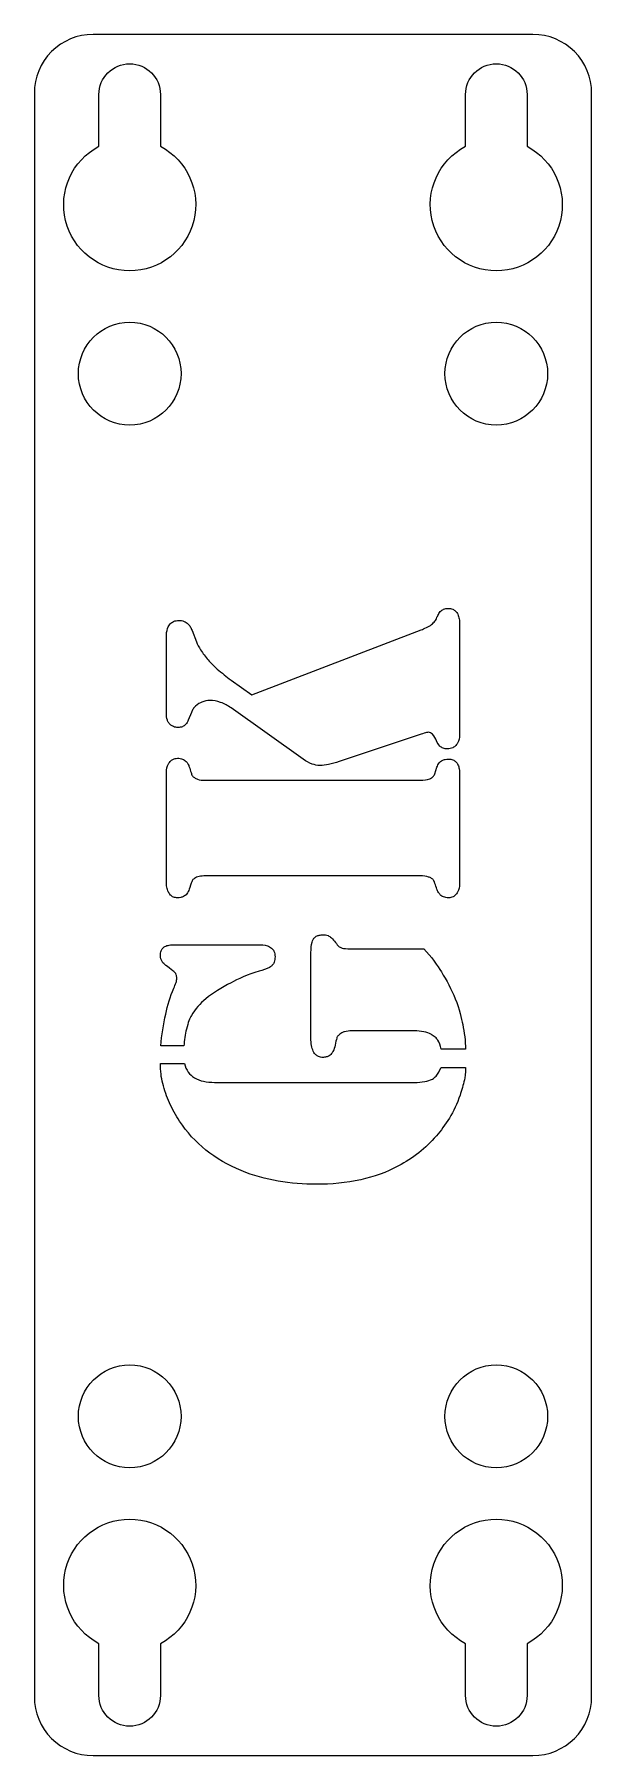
# Model space of a CAD drawing. Header units: millimetres. Extents: x -19 to 19, y -59 to 59.
import ezdxf

# ---------------------------------------------------------------- set-up
doc = ezdxf.new("R2010")
doc.units = ezdxf.units.MM

msp = doc.modelspace()

# ---------------------------------------------------------------- linework, layer by layer
for p, q in [((-10, 12.4), (-10, 17.6)), ((-8.25, 18.02), (-7.95, 17.24)), ((10, 18.4), (10, 11.04)), ((-8.28, 12.43), (-8.51, 11.91)), ((-0.66, 9.24), (-5.59, 12.74)), ((7.38, 10.95), (1.79, 9.08)), ((-10, 0.9), (-10, 8.21)), ((8.3, 8.25), (8.45, 8.7)), ((10, 8.21), (10, 0.9)), ((-7.33, 7.81), (7.33, 7.81)), ((7.33, 1.3), (-7.33, 1.3)), ((-9.41, -3.39), (-3.72, -3.39)), ((-0.14, -9.76), (-0.14, -3.91)), ((2.55, -3.66), (7.55, -3.66)), ((6.93, -9.25), (2.64, -9.25)), ((-8.8, -10.28), (-10.38, -10.28)), ((10.4, -10.5), (8.73, -10.5)), ((-10.4, -11.48), (-8.77, -11.48)), ((-6.72, -12.76), (6.93, -12.76)), ((8.73, -11.74), (10.4, -11.74))]:
    msp.add_line(p, q)
for points in [[(-19, 54.6), (-19, -54.6, 0.414214), (-15, -58.6), (15, -58.6, 0.414214), (19, -54.6), (19, 54.6, 0.414214), (15, 58.6), (-15, 58.6, 0.414214)], [(-14.6, 54.5, -1), (-10.4, 54.5), (-10.4, 50.98, -4.038071), (-14.6, 50.98)], [(14.6, 54.5), (14.6, 50.98, -4.038071), (10.4, 50.98), (10.4, 54.5, -1)], [(-10.4, -54.5, -1), (-14.6, -54.5), (-14.6, -50.98, -4.038071), (-10.4, -50.98)], [(10.4, -54.5), (10.4, -50.98, -4.038071), (14.6, -50.98), (14.6, -54.5, -1)]]:
    msp.add_lwpolyline(points, format="xyb", close=True)
msp.add_lwpolyline([(-5.59, 14.64), (-4.18, 13.63), (7.38, 18.06)])
for centre in [(-12.5, 35.5), (12.5, 35.5), (-12.5, -35.5), (12.5, -35.5)]:
    msp.add_circle(centre, 3.5)
for points, knots in [([(7.38, 18.06), (7.58, 18.13), (7.88, 18.26), (8.17, 18.48), (8.24, 18.56), (8.37, 18.72), (8.42, 18.81), (8.45, 18.91)], [0, 0, 0, 0, 0.0638687, 0.0638687, 0.088293, 0.088293, 0.1131023, 0.1131023, 0.1131023, 0.1131023]), ([(8.45, 18.91), (8.5, 18.99), (8.54, 19.08), (8.62, 19.21), (8.65, 19.27), (8.68, 19.31)], [0, 0, 0, 0, 0.0272411, 0.0272411, 0.0442034, 0.0442034, 0.0442034, 0.0442034]), ([(8.68, 19.31), (8.75, 19.37), (8.82, 19.42), (9.01, 19.5), (9.11, 19.51), (9.22, 19.51)], [0, 0, 0, 0, 0.02770366, 0.02770366, 0.05988728, 0.05988728, 0.05988728, 0.05988728]), ([(9.22, 19.51), (9.32, 19.51), (9.43, 19.5), (9.6, 19.43), (9.67, 19.39), (9.79, 19.27), (9.84, 19.2), (9.92, 19.02), (9.95, 18.91), (9.99, 18.67), (10, 18.54), (10, 18.4)], [0, 0, 0, 0, 0.0313625, 0.0313625, 0.056012, 0.056012, 0.0819122, 0.0819122, 0.1143951, 0.1143951, 0.1543573, 0.1543573, 0.1543573, 0.1543573]), ([(-10, 17.6), (-10, 17.79), (-9.98, 17.98), (-9.86, 18.29), (-9.8, 18.39), (-9.67, 18.53), (-9.6, 18.58), (-9.45, 18.65), (-9.39, 18.67), (-9.27, 18.69), (-9.2, 18.7), (-9.13, 18.7)], [0, 0, 0, 0, 0.0554365, 0.0554365, 0.0989306, 0.0989306, 0.1438621, 0.1438621, 0.1730489, 0.1730489, 0.2048144, 0.2048144, 0.2048144, 0.2048144]), ([(-9.13, 18.7), (-9.01, 18.7), (-8.9, 18.68), (-8.69, 18.59), (-8.6, 18.53), (-8.47, 18.4), (-8.42, 18.34), (-8.32, 18.19), (-8.28, 18.11), (-8.25, 18.02)], [0, 0, 0, 0, 0.0355526, 0.0355526, 0.0673468, 0.0673468, 0.0920223, 0.0920223, 0.1198263, 0.1198263, 0.1198263, 0.1198263]), ([(-7.95, 17.24), (-7.88, 17.05), (-7.77, 16.86), (-7.51, 16.46), (-7.33, 16.22), (-7.15, 16.01)], [0, 0, 0, 0, 0.0602129, 0.0602129, 0.1438935, 0.1438935, 0.1438935, 0.1438935]), ([(-7.15, 16.01), (-6.97, 15.79), (-6.74, 15.57), (-6.23, 15.13), (-5.9, 14.87), (-5.59, 14.64)], [0, 0, 0, 0, 0.0849577, 0.0849577, 0.2029622, 0.2029622, 0.2029622, 0.2029622]), ([(-7.03, 13.25), (-7.22, 13.25), (-7.41, 13.21), (-7.7, 13.09), (-7.87, 13), (-8.07, 12.79), (-8.13, 12.73), (-8.22, 12.59), (-8.25, 12.51), (-8.28, 12.43)], [0, 0, 0, 0, 0.0572507, 0.0572507, 0.0943879, 0.0943879, 0.1092167, 0.1092167, 0.1243123, 0.1243123, 0.1243123, 0.1243123]), ([(-5.59, 12.74), (-5.81, 12.9), (-6.04, 13.03), (-6.54, 13.2), (-6.78, 13.25), (-7.03, 13.25)], [0, 0, 0, 0, 0.0806948, 0.0806948, 0.1561587, 0.1561587, 0.1561587, 0.1561587]), ([(-9.84, 11.72), (-9.88, 11.77), (-9.91, 11.84), (-9.98, 12.05), (-10, 12.22), (-10, 12.4)], [0, 0, 0, 0, 0.02061079, 0.02061079, 0.06651499, 0.06651499, 0.06651499, 0.06651499]), ([(-8.51, 11.91), (-8.55, 11.8), (-8.61, 11.7), (-8.76, 11.55), (-8.83, 11.5), (-8.95, 11.44), (-9, 11.43), (-9.1, 11.41), (-9.15, 11.41), (-9.2, 11.41)], [0, 0, 0, 0, 0.0355255, 0.0355255, 0.06168318, 0.06168318, 0.07638554, 0.07638554, 0.09204721, 0.09204721, 0.09204721, 0.09204721]), ([(-9.2, 11.41), (-9.31, 11.41), (-9.41, 11.42), (-9.58, 11.49), (-9.63, 11.53), (-9.75, 11.61), (-9.8, 11.66), (-9.84, 11.72)], [0, 0, 0, 0, 0.03228026, 0.03228026, 0.05268317, 0.05268317, 0.07446187, 0.07446187, 0.07446187, 0.07446187]), ([(7.85, 11.08), (7.82, 11.08), (7.78, 11.07), (7.65, 11.04), (7.5, 11), (7.38, 10.95)], [0, 0, 0, 0, 0.00836267, 0.00836267, 0.03441667, 0.03441667, 0.03441667, 0.03441667]), ([(8.42, 10.49), (8.35, 10.65), (8.28, 10.82), (8.11, 10.98), (8.07, 11.01), (7.96, 11.06), (7.91, 11.07), (7.85, 11.08)], [0, 0, 0, 0, 0.05329889, 0.05329889, 0.06974902, 0.06974902, 0.08727068, 0.08727068, 0.08727068, 0.08727068]), ([(10, 11.04), (10, 10.85), (9.98, 10.66), (9.87, 10.34), (9.8, 10.25), (9.68, 10.12), (9.61, 10.06), (9.47, 10), (9.41, 9.98), (9.29, 9.95), (9.22, 9.95), (9.15, 9.95)], [0, 0, 0, 0, 0.0561238, 0.0561238, 0.0998001, 0.0998001, 0.1457137, 0.1457137, 0.1767762, 0.1767762, 0.2107857, 0.2107857, 0.2107857, 0.2107857]), ([(9.15, 9.95), (9.06, 9.95), (8.96, 9.96), (8.79, 10.03), (8.72, 10.08), (8.56, 10.24), (8.48, 10.36), (8.42, 10.49)], [0, 0, 0, 0, 0.02826128, 0.02826128, 0.05508478, 0.05508478, 0.09642487, 0.09642487, 0.09642487, 0.09642487]), ([(-10, 8.21), (-10, 8.4), (-9.98, 8.61), (-9.87, 8.93), (-9.8, 9.02), (-9.69, 9.15), (-9.63, 9.2), (-9.5, 9.26), (-9.45, 9.28), (-9.35, 9.3), (-9.29, 9.31), (-9.24, 9.31)], [0, 0, 0, 0, 0.0576931, 0.0576931, 0.1011474, 0.1011474, 0.1432089, 0.1432089, 0.169274, 0.169274, 0.1972058, 0.1972058, 0.1972058, 0.1972058]), ([(-9.24, 9.31), (-9.12, 9.31), (-9, 9.29), (-8.8, 9.21), (-8.72, 9.16), (-8.61, 9.05), (-8.57, 8.99), (-8.49, 8.86), (-8.46, 8.79), (-8.44, 8.72)], [0, 0, 0, 0, 0.0356513, 0.0356513, 0.0636162, 0.0636162, 0.0846351, 0.0846351, 0.107935, 0.107935, 0.107935, 0.107935]), ([(-8.44, 8.72), (-8.4, 8.6), (-8.35, 8.45), (-8.29, 8.26), (-8.27, 8.17), (-8.19, 8.07), (-8.14, 8.03), (-8.07, 7.99)], [0, 0, 0, 0, 0.03649749, 0.03649749, 0.0598389, 0.0598389, 0.07567782, 0.07567782, 0.07567782, 0.07567782]), ([(0.47, 8.82), (0.29, 8.82), (0.11, 8.86), (-0.27, 8.99), (-0.47, 9.11), (-0.66, 9.24)], [0, 0, 0, 0, 0.0541622, 0.0541622, 0.1218054, 0.1218054, 0.1218054, 0.1218054]), ([(1.79, 9.08), (1.55, 9), (1.31, 8.93), (0.87, 8.85), (0.67, 8.82), (0.47, 8.82)], [0, 0, 0, 0, 0.0738061, 0.0738061, 0.1333226, 0.1333226, 0.1333226, 0.1333226]), ([(7.33, 7.81), (7.56, 7.81), (7.78, 7.84), (8.04, 7.94), (8.11, 7.99), (8.2, 8.08), (8.23, 8.11), (8.27, 8.17), (8.29, 8.21), (8.3, 8.25)], [0, 0, 0, 0, 0.0713249, 0.0713249, 0.1045431, 0.1045431, 0.1195769, 0.1195769, 0.134642, 0.134642, 0.134642, 0.134642]), ([(8.45, 8.7), (8.49, 8.8), (8.54, 8.91), (8.66, 9.06), (8.73, 9.12), (8.87, 9.19), (8.94, 9.22), (9.08, 9.25), (9.16, 9.25), (9.24, 9.25)], [0, 0, 0, 0, 0.0336018, 0.0336018, 0.0602425, 0.0602425, 0.0810879, 0.0810879, 0.1043483, 0.1043483, 0.1043483, 0.1043483]), ([(9.24, 9.25), (9.34, 9.25), (9.45, 9.24), (9.62, 9.17), (9.68, 9.13), (9.8, 9.01), (9.85, 8.94), (9.93, 8.78), (9.95, 8.68), (9.99, 8.46), (10, 8.33), (10, 8.21)], [0, 0, 0, 0, 0.0313844, 0.0313844, 0.0555306, 0.0555306, 0.0804908, 0.0804908, 0.1105254, 0.1105254, 0.1471491, 0.1471491, 0.1471491, 0.1471491]), ([(-8.07, 7.99), (-8.02, 7.94), (-7.95, 7.91), (-7.72, 7.83), (-7.52, 7.81), (-7.33, 7.81)], [0, 0, 0, 0, 0.0218125, 0.0218125, 0.0730854, 0.0730854, 0.0730854, 0.0730854]), ([(-7.33, 1.3), (-7.47, 1.3), (-7.63, 1.29), (-7.83, 1.25), (-7.89, 1.23), (-7.99, 1.18), (-8.03, 1.16), (-8.07, 1.13)], [0, 0, 0, 0, 0.04381224, 0.04381224, 0.06136584, 0.06136584, 0.0765121, 0.0765121, 0.0765121, 0.0765121]), ([(8.07, 1.13), (8.02, 1.17), (7.95, 1.2), (7.72, 1.28), (7.52, 1.3), (7.33, 1.3)], [0, 0, 0, 0, 0.0218125, 0.0218125, 0.0730854, 0.0730854, 0.0730854, 0.0730854]), ([(-9.24, -0.19), (-9.33, -0.19), (-9.43, -0.18), (-9.59, -0.11), (-9.66, -0.06), (-9.78, 0.06), (-9.83, 0.14), (-9.92, 0.31), (-9.95, 0.42), (-9.99, 0.65), (-10, 0.78), (-10, 0.9)], [0, 0, 0, 0, 0.0286645, 0.0286645, 0.0531132, 0.0531132, 0.080712, 0.080712, 0.1125982, 0.1125982, 0.1504253, 0.1504253, 0.1504253, 0.1504253]), ([(-8.44, 0.4), (-8.48, 0.28), (-8.53, 0.17), (-8.67, 0), (-8.74, -0.06), (-8.88, -0.13), (-8.95, -0.15), (-9.09, -0.18), (-9.16, -0.19), (-9.24, -0.19)], [0, 0, 0, 0, 0.0369209, 0.0369209, 0.0650115, 0.0650115, 0.0854309, 0.0854309, 0.1078856, 0.1078856, 0.1078856, 0.1078856]), ([(-8.07, 1.13), (-8.13, 1.1), (-8.18, 1.06), (-8.24, 0.99), (-8.25, 0.96), (-8.31, 0.79), (-8.39, 0.54), (-8.44, 0.4)], [0, 0, 0, 0, 0.0186049, 0.0186049, 0.03206037, 0.03206037, 0.06006279, 0.06006279, 0.06006279, 0.06006279]), ([(8.45, 0.4), (8.41, 0.52), (8.36, 0.67), (8.25, 0.96), (8.24, 0.98), (8.19, 1.05), (8.14, 1.09), (8.07, 1.13)], [0, 0, 0, 0, 0.036862, 0.036862, 0.0911013, 0.0911013, 0.1899857, 0.1899857, 0.1899857, 0.1899857]), ([(9.24, -0.19), (9.12, -0.19), (9.01, -0.17), (8.82, -0.1), (8.74, -0.05), (8.63, 0.07), (8.58, 0.12), (8.51, 0.25), (8.48, 0.32), (8.45, 0.4)], [0, 0, 0, 0, 0.0342656, 0.0342656, 0.0617254, 0.0617254, 0.0828681, 0.0828681, 0.1064393, 0.1064393, 0.1064393, 0.1064393]), ([(10, 0.9), (10, 0.71), (9.98, 0.51), (9.87, 0.19), (9.8, 0.09), (9.69, -0.04), (9.63, -0.09), (9.5, -0.15), (9.45, -0.16), (9.35, -0.19), (9.29, -0.19), (9.24, -0.19)], [0, 0, 0, 0, 0.0576931, 0.0576931, 0.1011474, 0.1011474, 0.1432089, 0.1432089, 0.169274, 0.169274, 0.1972058, 0.1972058, 0.1972058, 0.1972058]), ([(-10.4, -4.13), (-10.4, -4.02), (-10.39, -3.9), (-10.33, -3.73), (-10.29, -3.67), (-10.21, -3.58), (-10.16, -3.54), (-10.01, -3.46), (-9.91, -3.43), (-9.68, -3.39), (-9.54, -3.39), (-9.41, -3.39)], [0, 0, 0, 0, 0.0337531, 0.0337531, 0.0549409, 0.0549409, 0.0705027, 0.0705027, 0.0905937, 0.0905937, 0.1183804, 0.1183804, 0.1183804, 0.1183804]), ([(-3.72, -3.39), (-3.52, -3.39), (-3.3, -3.4), (-3.01, -3.5), (-2.91, -3.55), (-2.76, -3.68), (-2.71, -3.74), (-2.64, -3.88), (-2.62, -3.94), (-2.59, -4.06), (-2.59, -4.13), (-2.59, -4.2)], [0, 0, 0, 0, 0.0592682, 0.0592682, 0.0922695, 0.0922695, 0.1179538, 0.1179538, 0.1365686, 0.1365686, 0.1570892, 0.1570892, 0.1570892, 0.1570892]), ([(-0.14, -3.91), (-0.14, -3.66), (-0.12, -3.41), (-0.02, -3.07), (0.03, -2.99), (0.11, -2.89), (0.16, -2.85), (0.29, -2.77), (0.36, -2.75), (0.51, -2.72), (0.59, -2.71), (0.68, -2.71)], [0, 0, 0, 0, 0.0738812, 0.0738812, 0.1214889, 0.1214889, 0.1805188, 0.1805188, 0.2394077, 0.2394077, 0.3080688, 0.3080688, 0.3080688, 0.3080688]), ([(0.68, -2.71), (0.8, -2.71), (0.92, -2.72), (1.1, -2.8), (1.18, -2.84), (1.36, -3.01), (1.45, -3.12), (1.53, -3.23)], [0, 0, 0, 0, 0.03567532, 0.03567532, 0.06019047, 0.06019047, 0.08732216, 0.08732216, 0.08732216, 0.08732216]), ([(1.53, -3.23), (1.61, -3.34), (1.7, -3.45), (1.86, -3.58), (1.92, -3.6), (2.11, -3.65), (2.32, -3.66), (2.55, -3.66)], [0, 0, 0, 0, 0.0420512, 0.0420512, 0.0706946, 0.0706946, 0.1353751, 0.1353751, 0.1353751, 0.1353751]), ([(-10.03, -4.79), (-10.13, -4.72), (-10.22, -4.64), (-10.32, -4.47), (-10.35, -4.41), (-10.39, -4.27), (-10.4, -4.2), (-10.4, -4.13)], [0, 0, 0, 0, 0.03649529, 0.03649529, 0.05747069, 0.05747069, 0.07894176, 0.07894176, 0.07894176, 0.07894176]), ([(-2.59, -4.2), (-2.59, -4.33), (-2.6, -4.46), (-2.67, -4.65), (-2.72, -4.73), (-2.81, -4.82), (-2.86, -4.88), (-3.17, -5.04), (-3.43, -5.13), (-3.68, -5.19)], [0, 0, 0, 0, 0.0378262, 0.0378262, 0.0627465, 0.0627465, 0.0779904, 0.0779904, 0.1046213, 0.1046213, 0.1046213, 0.1046213]), ([(7.55, -3.66), (8.08, -4.19), (8.51, -4.84), (9.11, -5.81), (9.45, -6.43), (9.7, -7.07)], [0, 0, 0, 0, 0.2237206, 0.2237206, 0.5562984, 0.5562984, 0.5562984, 0.5562984]), ([(-9.29, -5.66), (-9.29, -5.58), (-9.3, -5.5), (-9.34, -5.38), (-9.37, -5.33), (-9.42, -5.27), (-9.46, -5.24), (-9.69, -5.05), (-9.89, -4.9), (-10.03, -4.79)], [0, 0, 0, 0, 0.02355178, 0.02355178, 0.03878012, 0.03878012, 0.04793063, 0.04793063, 0.06219521, 0.06219521, 0.06219521, 0.06219521]), ([(-9.5, -6.35), (-9.44, -6.23), (-9.38, -6.09), (-9.31, -5.86), (-9.29, -5.75), (-9.29, -5.66)], [0, 0, 0, 0, 0.04158025, 0.04158025, 0.07274483, 0.07274483, 0.07274483, 0.07274483]), ([(-3.68, -5.19), (-4.42, -5.38), (-5.17, -5.75), (-6.21, -6.3), (-6.84, -6.67), (-7.31, -7.07)], [0, 0, 0, 0, 0.2290005, 0.2290005, 0.5680256, 0.5680256, 0.5680256, 0.5680256]), ([(-10.38, -10.28), (-10.31, -9.55), (-10.21, -8.82), (-9.91, -7.51), (-9.74, -6.91), (-9.5, -6.35)], [0, 0, 0, 0, 0.2179156, 0.2179156, 0.4004721, 0.4004721, 0.4004721, 0.4004721]), ([(-7.31, -7.07), (-7.7, -7.39), (-8.05, -7.76), (-8.39, -8.39), (-8.52, -8.68), (-8.73, -9.5), (-8.78, -9.89), (-8.8, -10.28)], [0, 0, 0, 0, 0.1524047, 0.1524047, 0.2127959, 0.2127959, 0.2632772, 0.2632772, 0.2632772, 0.2632772]), ([(9.7, -7.07), (9.99, -7.77), (10.13, -8.43), (10.32, -9.35), (10.4, -9.95), (10.4, -10.5)], [0, 0, 0, 0, 0.2265222, 0.2265222, 0.5469575, 0.5469575, 0.5469575, 0.5469575]), ([(2.64, -9.25), (2.48, -9.25), (2.3, -9.27), (2.09, -9.33), (2.02, -9.35), (1.91, -9.41), (1.87, -9.44), (1.82, -9.48)], [0, 0, 0, 0, 0.04832061, 0.04832061, 0.06789804, 0.06789804, 0.08525868, 0.08525868, 0.08525868, 0.08525868]), ([(8.07, -9.5), (7.91, -9.41), (7.74, -9.35), (7.35, -9.27), (7.14, -9.25), (6.93, -9.25)], [0, 0, 0, 0, 0.0546168, 0.0546168, 0.1180661, 0.1180661, 0.1180661, 0.1180661]), ([(0.66, -11.06), (0.57, -11.06), (0.47, -11.04), (0.31, -10.98), (0.24, -10.93), (0.14, -10.83), (0.08, -10.76), (-0.04, -10.52), (-0.08, -10.39), (-0.13, -10.09), (-0.14, -9.92), (-0.14, -9.76)], [0, 0, 0, 0, 0.0281572, 0.0281572, 0.0528008, 0.0528008, 0.0716506, 0.0716506, 0.090225, 0.090225, 0.1134105, 0.1134105, 0.1134105, 0.1134105]), ([(1.48, -10.35), (1.44, -10.48), (1.39, -10.62), (1.25, -10.82), (1.19, -10.89), (1.04, -10.98), (0.98, -11.01), (0.82, -11.05), (0.74, -11.06), (0.66, -11.06)], [0, 0, 0, 0, 0.0425392, 0.0425392, 0.0715577, 0.0715577, 0.0940367, 0.0940367, 0.1185735, 0.1185735, 0.1185735, 0.1185735]), ([(1.82, -9.48), (1.76, -9.53), (1.7, -9.58), (1.64, -9.67), (1.63, -9.71), (1.56, -9.98), (1.51, -10.2), (1.48, -10.35)], [0, 0, 0, 0, 0.02365219, 0.02365219, 0.03677676, 0.03677676, 0.05303231, 0.05303231, 0.05303231, 0.05303231]), ([(8.73, -10.5), (8.68, -10.25), (8.61, -10.03), (8.47, -9.82), (8.42, -9.75), (8.25, -9.61), (8.16, -9.55), (8.07, -9.5)], [0, 0, 0, 0, 0.0777589, 0.0777589, 0.1093341, 0.1093341, 0.1382053, 0.1382053, 0.1382053, 0.1382053]), ([(-10.24, -12.83), (-10.3, -12.63), (-10.34, -12.41), (-10.39, -11.96), (-10.4, -11.72), (-10.4, -11.48)], [0, 0, 0, 0, 0.0633981, 0.0633981, 0.1361369, 0.1361369, 0.1361369, 0.1361369]), ([(-8.77, -11.48), (-8.72, -11.69), (-8.63, -11.89), (-8.39, -12.22), (-8.25, -12.34), (-7.9, -12.56), (-7.69, -12.64), (-7.23, -12.74), (-6.97, -12.76), (-6.72, -12.76)], [0, 0, 0, 0, 0.0654105, 0.0654105, 0.122226, 0.122226, 0.1891094, 0.1891094, 0.2646245, 0.2646245, 0.2646245, 0.2646245]), ([(-9.1, -15.4), (-9.36, -15), (-9.59, -14.59), (-9.97, -13.73), (-10.13, -13.29), (-10.24, -12.83)], [0, 0, 0, 0, 0.1422957, 0.1422957, 0.2833679, 0.2833679, 0.2833679, 0.2833679]), ([(6.93, -12.76), (7.16, -12.76), (7.4, -12.75), (7.8, -12.67), (7.98, -12.62), (8.14, -12.53)], [0, 0, 0, 0, 0.0687182, 0.0687182, 0.1230374, 0.1230374, 0.1230374, 0.1230374]), ([(8.14, -12.53), (8.23, -12.48), (8.32, -12.41), (8.53, -12.17), (8.64, -11.96), (8.73, -11.74)], [0, 0, 0, 0, 0.03170489, 0.03170489, 0.09657655, 0.09657655, 0.09657655, 0.09657655]), ([(10.4, -11.74), (10.4, -12.16), (10.35, -12.44), (10.26, -12.92), (10.13, -13.32), (10.03, -13.63)], [0, 0, 0, 0, 0.1272944, 0.1272944, 0.4001461, 0.4001461, 0.4001461, 0.4001461]), ([(10.03, -13.63), (9.63, -14.79), (9.02, -15.7), (7.68, -17.25), (6.81, -17.93), (5.82, -18.45)], [0, 0, 0, 0, 0.3684382, 0.3684382, 0.8098394, 0.8098394, 0.8098394, 0.8098394]), ([(0.24, -19.7), (-1.52, -19.7), (-3.27, -19.44), (-5.8, -18.39), (-6.6, -17.93), (-8, -16.81), (-8.6, -16.15), (-9.1, -15.4)], [0, 0, 0, 0, 0.52803, 0.52803, 0.823554, 0.823554, 1.120688, 1.120688, 1.120688, 1.120688]), ([(5.82, -18.45), (5.01, -18.89), (4.15, -19.19), (2.27, -19.61), (1.25, -19.7), (0.24, -19.7)], [0, 0, 0, 0, 0.275149, 0.275149, 0.577985, 0.577985, 0.577985, 0.577985])]:
    msp.add_open_spline(points, degree=3, knots=knots)

doc.saveas('drawing.dxf')
